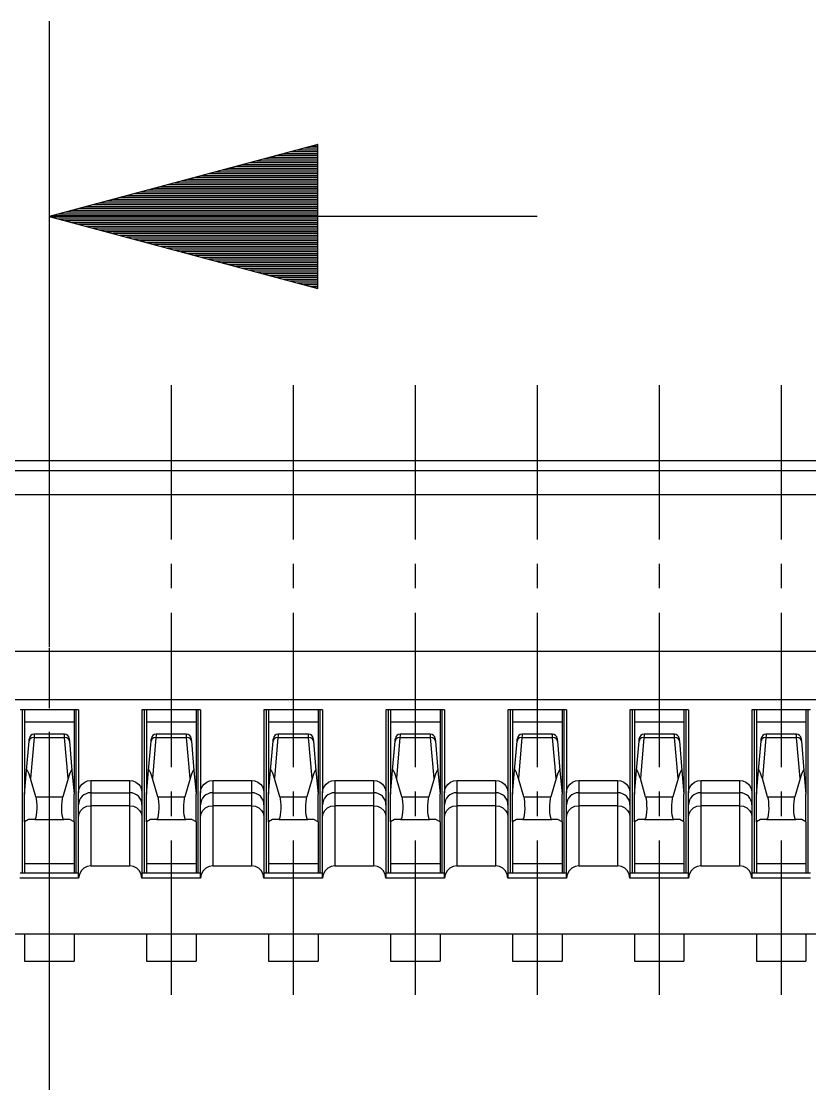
# Model space of a CAD drawing. Extents: x 0 to 420, y 0 to 297.
# Drawn here: x 85.86 to 102.02, y 125.26 to 147.02 of the extents above; entities that cross this region are included whole.
import ezdxf

# ---------------------------------------------------------------- set-up
doc = ezdxf.new("R2010")
doc.units = 0
doc.layers.add('541324033_sd', color=7, linetype='CONTINUOUS')

msp = doc.modelspace()

# ---------------------------------------------------------------- linework, layer by layer
at = {"layer": '541324033_sd', "color": 7}
for points in [[(86.430904, 147.021606), (86.430904, 139.021472)], [(86.430904, 147.021606), (86.430904, 144.452826)], [(96.430859, 143.021116), (86.430904, 143.021116), (91.930837, 141.547919), (91.930837, 144.495159), (86.430904, 143.021116)], [(91.930837, 144.494312), (91.928297, 144.494312)], [(91.930837, 144.494312), (91.928297, 144.494312)], [(91.930837, 144.307199), (91.229799, 144.307199)], [(91.930837, 144.344452), (91.369498, 144.344452)], [(91.930837, 144.381706), (91.509198, 144.381706)], [(91.930837, 144.419806), (91.648898, 144.419806)], [(91.930837, 144.457059), (91.788597, 144.457059)], [(91.930837, 144.082833), (90.391601, 144.082833)], [(91.930837, 144.120086), (90.5313, 144.120086)], [(91.930837, 144.15734), (90.671, 144.15734)], [(91.930837, 144.19544), (90.8107, 144.19544)], [(91.930837, 144.232693), (90.950399, 144.232693)], [(91.930837, 144.269946), (91.090099, 144.269946)], [(91.930837, 143.858467), (89.553403, 143.858467)], [(91.930837, 143.89572), (89.693102, 143.89572)], [(91.930837, 143.932974), (89.832802, 143.932974)], [(91.930837, 143.971073), (89.972502, 143.971073)], [(91.930837, 144.008327), (90.112201, 144.008327)], [(91.930837, 144.04558), (90.251901, 144.04558)], [(91.930837, 143.633254), (88.715205, 143.633254)], [(91.930837, 143.671354), (88.854905, 143.671354)], [(91.930837, 143.708607), (88.994604, 143.708607)], [(91.930837, 143.745861), (89.134304, 143.745861)], [(91.930837, 143.783114), (89.274003, 143.783114)], [(91.930837, 143.821214), (89.413703, 143.821214)], [(86.430904, 143.596848), (86.430904, 142.74087)], [(91.930837, 143.408888), (87.877007, 143.408888)], [(91.930837, 143.446141), (88.016707, 143.446141)], [(91.930837, 143.484241), (88.156406, 143.484241)], [(91.930837, 143.521495), (88.296106, 143.521495)], [(91.930837, 143.558748), (88.435806, 143.558748)], [(91.930837, 143.596001), (88.575505, 143.596001)], [(91.930837, 143.221775), (87.178509, 143.221775)], [(91.930837, 143.259029), (87.318208, 143.259029)], [(91.930837, 143.296282), (87.457908, 143.296282)], [(91.930837, 143.334382), (87.597608, 143.334382)], [(91.930837, 143.371635), (87.737307, 143.371635)], [(91.930837, 143.034662), (86.48001, 143.034662)], [(91.930837, 143.007569), (86.48001, 143.007569)], [(91.930837, 143.071916), (86.61971, 143.071916)], [(91.930837, 142.970316), (86.61971, 142.970316)], [(91.930837, 143.109169), (86.75941, 143.109169)], [(91.930837, 143.146422), (86.899109, 143.146422)], [(91.930837, 143.184522), (87.038809, 143.184522)], [(91.930837, 142.933063), (86.75941, 142.933063)], [(91.930837, 142.895809), (86.899109, 142.895809)], [(91.930837, 142.858556), (87.038809, 142.858556)], [(91.930837, 142.820456), (87.178509, 142.820456)], [(91.930837, 142.783203), (87.318208, 142.783203)], [(91.930837, 142.74595), (87.457908, 142.74595)], [(91.930837, 142.708697), (87.597608, 142.708697)], [(91.930837, 142.671443), (87.737307, 142.671443)], [(91.930837, 142.633343), (87.877007, 142.633343)], [(91.930837, 142.59609), (88.016707, 142.59609)], [(91.930837, 142.558837), (88.156406, 142.558837)], [(91.930837, 142.521584), (88.296106, 142.521584)], [(91.930837, 142.48433), (88.435806, 142.48433)], [(91.930837, 142.447077), (88.575505, 142.447077)], [(91.930837, 142.408977), (88.715205, 142.408977)], [(91.930837, 142.371724), (88.854905, 142.371724)], [(91.930837, 142.334471), (88.994604, 142.334471)], [(91.930837, 142.297218), (89.134304, 142.297218)], [(91.930837, 142.259118), (89.274003, 142.259118)], [(91.930837, 142.221864), (89.413703, 142.221864)], [(91.930837, 142.184611), (89.553403, 142.184611)], [(91.930837, 142.147358), (89.693102, 142.147358)], [(91.930837, 142.109258), (89.832802, 142.109258)], [(86.430904, 141.884892), (86.430904, 141.028914)], [(91.930837, 142.072005), (89.972502, 142.072005)], [(91.930837, 142.034752), (90.112201, 142.034752)], [(91.930837, 141.997498), (90.251901, 141.997498)], [(91.930837, 141.960245), (90.391601, 141.960245)], [(91.930837, 141.922145), (90.5313, 141.922145)], [(91.930837, 141.884892), (90.671, 141.884892)], [(91.930837, 141.847639), (90.8107, 141.847639)], [(91.930837, 141.810385), (90.950399, 141.810385)], [(91.930837, 141.772286), (91.090099, 141.772286)], [(91.930837, 141.735032), (91.229799, 141.735032)], [(91.930837, 141.697779), (91.369498, 141.697779)], [(91.930837, 141.660526), (91.509198, 141.660526)], [(91.930837, 141.623273), (91.648898, 141.623273)], [(91.930837, 141.585173), (91.788597, 141.585173)], [(91.930837, 141.547919), (91.928297, 141.547919)], [(91.930837, 141.547919), (91.928297, 141.547919)], [(86.430904, 140.172936), (86.430904, 135.036222)], [(86.430904, 139.570958), (86.430904, 134.201411)], [(88.930258, 139.570958), (88.930258, 136.407819)], [(91.430458, 139.570958), (91.430458, 136.407819)], [(93.930659, 139.570958), (93.930659, 136.407819)], [(96.430859, 139.570958), (96.430859, 136.407819)], [(98.930213, 139.570958), (98.930213, 136.407819)], [(101.430413, 139.570958), (101.430413, 136.407819)], [(117.780352, 138.021562), (37.580645, 138.021562)], [(26.680517, 137.820902), (128.680312, 137.820902)], [(127.680401, 137.32137), (27.680681, 137.32137)], [(88.930258, 135.90744), (88.930258, 135.407908)], [(91.430458, 135.90744), (91.430458, 135.407908)], [(93.930659, 135.90744), (93.930659, 135.407908)], [(96.430859, 135.90744), (96.430859, 135.407908)], [(98.930213, 135.90744), (98.930213, 135.407908)], [(101.430413, 135.90744), (101.430413, 135.407908)], [(88.930258, 134.907529), (88.930258, 131.744391)], [(91.430458, 134.907529), (91.430458, 131.744391)], [(93.930659, 134.907529), (93.930659, 131.744391)], [(96.430859, 134.907529), (96.430859, 131.744391)], [(98.930213, 134.907529), (98.930213, 131.744391)], [(101.430413, 134.907529), (101.430413, 131.744391)], [(37.055459, 134.120978), (118.305284, 134.120978)], [(86.430904, 134.180245), (86.430904, 133.324267)], [(86.430904, 133.701032), (86.430904, 132.950888)], [(117.704999, 133.121067), (37.655406, 133.121067)], [(87.030342, 132.921254), (85.830619, 132.921254)], [(85.880572, 129.571003), (85.880572, 132.921254)], [(85.922905, 132.921254), (85.922905, 132.676568)], [(86.938056, 132.921254), (86.938056, 132.676568)], [(86.980389, 129.571003), (86.980389, 132.921254)], [(87.030342, 132.921254), (87.030342, 131.219459)], [(89.530543, 132.921254), (88.329973, 132.921254)], [(88.329973, 132.921254), (88.329973, 131.219459)], [(88.380772, 129.571003), (88.380772, 132.921254)], [(88.423106, 132.921254), (88.423106, 132.676568)], [(89.438256, 132.921254), (89.438256, 132.676568)], [(89.48059, 129.571003), (89.48059, 132.921254)], [(89.530543, 132.921254), (89.530543, 131.219459)], [(92.030743, 132.921254), (90.830173, 132.921254)], [(90.830173, 132.921254), (90.830173, 131.219459)], [(90.880126, 129.571003), (90.880126, 132.921254)], [(90.922459, 132.921254), (90.922459, 132.676568)], [(91.93761, 132.921254), (91.93761, 132.676568)], [(91.98079, 129.571003), (91.98079, 132.921254)], [(92.030743, 132.921254), (92.030743, 131.219459)], [(94.530097, 132.921254), (93.330373, 132.921254)], [(93.330373, 132.921254), (93.330373, 131.219459)], [(93.380327, 129.571003), (93.380327, 132.921254)], [(93.42266, 132.921254), (93.42266, 132.676568)], [(94.437811, 132.921254), (94.437811, 132.676568)], [(94.480144, 129.571003), (94.480144, 132.921254)], [(94.530097, 132.921254), (94.530097, 131.219459)], [(97.030297, 132.921254), (95.830574, 132.921254)], [(95.830574, 132.921254), (95.830574, 131.219459)], [(95.880527, 129.571003), (95.880527, 132.921254)], [(95.92286, 132.921254), (95.92286, 132.676568)], [(96.938011, 132.921254), (96.938011, 132.676568)], [(96.980344, 129.571003), (96.980344, 132.921254)], [(97.030297, 132.921254), (97.030297, 131.219459)], [(99.530498, 132.921254), (98.330774, 132.921254)], [(98.330774, 132.921254), (98.330774, 131.219459)], [(98.380727, 129.571003), (98.380727, 132.921254)], [(98.423061, 132.921254), (98.423061, 132.676568)], [(99.437365, 132.921254), (99.437365, 132.676568)], [(99.480545, 129.571003), (99.480545, 132.921254)], [(99.530498, 132.921254), (99.530498, 131.219459)], [(102.030698, 132.921254), (100.830128, 132.921254)], [(100.830128, 132.921254), (100.830128, 131.219459)], [(100.880081, 129.571003), (100.880081, 132.921254)], [(100.922414, 132.921254), (100.922414, 132.676568)], [(101.937565, 132.921254), (101.937565, 132.676568)], [(101.980745, 129.571003), (101.980745, 132.921254)], [(85.922905, 132.676568), (85.922905, 131.483618)], [(85.922905, 132.676568), (86.938056, 132.676568)], [(86.938056, 132.676568), (86.938056, 131.483618)], [(88.423106, 132.676568), (88.423106, 131.483618)], [(88.423106, 132.676568), (89.438256, 132.676568)], [(89.438256, 132.676568), (89.438256, 131.483618)], [(90.922459, 132.676568), (90.922459, 131.483618)], [(90.922459, 132.676568), (91.93761, 132.676568)], [(91.93761, 132.676568), (91.93761, 131.483618)], [(93.42266, 132.676568), (93.42266, 131.483618)], [(93.42266, 132.676568), (94.437811, 132.676568)], [(94.437811, 132.676568), (94.437811, 131.483618)], [(95.92286, 132.676568), (95.92286, 131.483618)], [(95.92286, 132.676568), (96.938011, 132.676568)], [(96.938011, 132.676568), (96.938011, 131.483618)], [(98.423061, 132.676568), (98.423061, 131.483618)], [(98.423061, 132.676568), (99.437365, 132.676568)], [(99.437365, 132.676568), (99.437365, 131.483618)], [(100.922414, 132.676568), (100.922414, 131.483618)], [(100.922414, 132.676568), (101.937565, 132.676568)], [(101.937565, 132.676568), (101.937565, 131.483618)], [(86.117638, 132.354836), (86.069378, 132.345522), (86.033818, 132.316736), (86.017732, 132.276943)], [(86.017732, 132.276943), (86.021118, 132.316736), (86.022812, 132.329436)], [(86.117638, 132.354836), (86.043978, 131.510711)], [(86.121871, 132.421722), (86.121871, 132.414102), (86.120178, 132.391242), (86.117638, 132.354836)], [(86.117638, 132.354836), (86.743323, 132.354836)], [(86.73909, 132.421722), (86.121871, 132.421722)], [(86.430904, 132.468289), (86.430904, 131.612311)], [(86.430904, 132.451356), (86.430904, 127.080962)], [(86.743323, 132.354836), (86.740783, 132.391242), (86.73909, 132.414102), (86.73909, 132.421722)], [(86.816983, 131.510711), (86.743323, 132.354836)], [(86.84323, 132.276943), (86.827143, 132.316736), (86.790736, 132.345522), (86.743323, 132.354836)], [(86.83815, 132.329436), (86.839843, 132.316736), (86.84323, 132.276943)], [(88.616992, 132.354836), (88.569579, 132.345522), (88.534019, 132.316736), (88.517932, 132.276943)], [(88.517932, 132.276943), (88.521319, 132.316736), (88.522165, 132.329436)], [(88.616992, 132.354836), (88.543332, 131.510711)], [(88.622072, 132.421722), (88.621225, 132.414102), (88.620378, 132.391242), (88.616992, 132.354836)], [(88.616992, 132.354836), (89.243524, 132.354836)], [(89.238444, 132.421722), (88.622072, 132.421722)], [(89.243524, 132.354836), (89.240984, 132.391242), (89.23929, 132.414102), (89.238444, 132.421722)], [(89.317183, 131.510711), (89.243524, 132.354836)], [(89.342583, 132.276943), (89.327343, 132.316736), (89.290937, 132.345522), (89.243524, 132.354836)], [(89.33835, 132.329436), (89.340043, 132.316736), (89.342583, 132.276943)], [(91.117192, 132.354836), (91.069779, 132.345522), (91.033372, 132.316736), (91.018132, 132.276943)], [(91.018132, 132.276943), (91.021519, 132.316736), (91.022366, 132.329436)], [(91.117192, 132.354836), (91.043532, 131.510711)], [(91.122272, 132.421722), (91.121426, 132.414102), (91.119732, 132.391242), (91.117192, 132.354836)], [(91.117192, 132.354836), (91.743724, 132.354836)], [(91.738644, 132.421722), (91.122272, 132.421722)], [(91.743724, 132.354836), (91.740337, 132.391242), (91.739491, 132.414102), (91.738644, 132.421722)], [(91.817384, 131.510711), (91.743724, 132.354836)], [(91.842784, 132.276943), (91.827544, 132.316736), (91.791137, 132.345522), (91.743724, 132.354836)], [(91.83855, 132.329436), (91.839397, 132.316736), (91.842784, 132.276943)], [(93.617393, 132.354836), (93.569979, 132.345522), (93.533573, 132.316736), (93.517486, 132.276943)], [(93.517486, 132.276943), (93.52172, 132.316736), (93.522566, 132.329436)], [(93.617393, 132.354836), (93.543733, 131.510711)], [(93.621626, 132.421722), (93.621626, 132.414102), (93.619933, 132.391242), (93.617393, 132.354836)], [(93.617393, 132.354836), (94.243078, 132.354836)], [(94.238844, 132.421722), (93.621626, 132.421722)], [(94.243078, 132.354836), (94.240538, 132.391242), (94.239691, 132.414102), (94.238844, 132.421722)], [(94.317584, 131.510711), (94.243078, 132.354836)], [(94.342984, 132.276943), (94.327744, 132.316736), (94.291338, 132.345522), (94.243078, 132.354836)], [(94.337904, 132.329436), (94.339597, 132.316736), (94.342984, 132.276943)], [(96.117593, 132.354836), (96.069333, 132.345522), (96.033773, 132.316736), (96.017687, 132.276943)], [(96.017687, 132.276943), (96.021073, 132.316736), (96.022767, 132.329436)], [(96.117593, 132.354836), (96.043933, 131.510711)], [(96.121826, 132.421722), (96.121826, 132.414102), (96.120133, 132.391242), (96.117593, 132.354836)], [(96.117593, 132.354836), (96.743278, 132.354836)], [(96.739045, 132.421722), (96.121826, 132.421722)], [(96.743278, 132.354836), (96.740738, 132.391242), (96.739045, 132.414102), (96.739045, 132.421722)], [(96.817785, 131.510711), (96.743278, 132.354836)], [(96.843185, 132.276943), (96.827098, 132.316736), (96.791538, 132.345522), (96.743278, 132.354836)], [(96.838105, 132.329436), (96.839798, 132.316736), (96.843185, 132.276943)], [(98.617793, 132.354836), (98.569534, 132.345522), (98.533974, 132.316736), (98.517887, 132.276943)], [(98.517887, 132.276943), (98.521274, 132.316736), (98.52212, 132.329436)], [(98.617793, 132.354836), (98.543287, 131.510711)], [(98.622027, 132.421722), (98.62118, 132.414102), (98.619487, 132.391242), (98.617793, 132.354836)], [(98.617793, 132.354836), (99.243479, 132.354836)], [(99.238399, 132.421722), (98.622027, 132.421722)], [(99.243479, 132.354836), (99.240939, 132.391242), (99.239245, 132.414102), (99.238399, 132.421722)], [(99.342538, 132.276943), (99.327298, 132.316736), (99.290892, 132.345522), (99.243479, 132.354836)], [(99.317138, 131.510711), (99.243479, 132.354836)], [(99.338305, 132.329436), (99.339152, 132.316736), (99.342538, 132.276943)], [(101.117147, 132.354836), (101.069734, 132.345522), (101.033327, 132.316736), (101.018087, 132.276943)], [(101.018087, 132.276943), (101.021474, 132.316736), (101.022321, 132.329436)], [(101.117147, 132.354836), (101.043487, 131.510711)], [(101.122227, 132.421722), (101.121381, 132.414102), (101.119687, 132.391242), (101.117147, 132.354836)], [(101.117147, 132.354836), (101.743679, 132.354836)], [(101.738599, 132.421722), (101.122227, 132.421722)], [(101.743679, 132.354836), (101.741139, 132.391242), (101.739446, 132.414102), (101.738599, 132.421722)], [(101.817339, 131.510711), (101.743679, 132.354836)], [(101.842739, 132.276943), (101.827499, 132.316736), (101.791092, 132.345522), (101.743679, 132.354836)], [(101.838505, 132.329436), (101.839352, 132.316736), (101.842739, 132.276943)], [(85.965238, 131.673271), (86.017732, 132.276943)], [(86.84323, 132.276943), (86.895723, 131.673271)], [(88.464592, 131.673271), (88.517932, 132.276943)], [(89.342583, 132.276943), (89.395923, 131.673271)], [(90.964793, 131.673271), (91.018132, 132.276943)], [(91.842784, 132.276943), (91.896124, 131.673271)], [(93.464993, 131.673271), (93.517486, 132.276943)], [(94.342984, 132.276943), (94.395477, 131.673271)], [(95.965193, 131.673271), (96.017687, 132.276943)], [(96.843185, 132.276943), (96.895678, 131.673271)], [(98.465394, 131.673271), (98.517887, 132.276943)], [(99.342538, 132.276943), (99.395878, 131.673271)], [(100.964748, 131.673271), (101.018087, 132.276943)], [(101.842739, 132.276943), (101.896079, 131.673271)], [(86.131185, 130.67082), (86.005878, 130.67082), (85.922905, 130.623407), (85.922905, 131.192365), (85.965238, 131.673271)], [(86.043978, 131.510711), (86.028738, 131.558124), (86.015192, 131.599611), (86.002492, 131.634324), (85.990638, 131.661418), (85.980478, 131.679197), (85.972858, 131.686817), (85.967778, 131.685124), (85.965238, 131.673271)], [(86.895723, 131.673271), (86.893183, 131.685124), (86.887256, 131.686817), (86.879636, 131.679197), (86.870323, 131.661418), (86.85847, 131.634324), (86.84577, 131.599611), (86.831376, 131.558124), (86.816983, 131.510711)], [(86.895723, 131.673271), (86.938056, 131.192365)], [(88.631385, 130.67082), (88.506079, 130.67082), (88.423106, 130.623407), (88.423106, 131.192365), (88.464592, 131.673271)], [(88.543332, 131.510711), (88.528939, 131.558124), (88.515392, 131.599611), (88.501845, 131.634324), (88.490839, 131.661418), (88.480679, 131.679197), (88.473059, 131.686817), (88.467979, 131.685124), (88.464592, 131.673271)], [(89.395923, 131.673271), (89.392537, 131.685124), (89.387457, 131.686817), (89.379837, 131.679197), (89.369677, 131.661418), (89.35867, 131.634324), (89.34597, 131.599611), (89.331577, 131.558124), (89.317183, 131.510711)], [(89.395923, 131.673271), (89.438256, 131.192365)], [(91.131586, 130.67082), (91.006279, 130.67082), (90.922459, 130.623407), (90.922459, 131.192365), (90.964793, 131.673271)], [(91.043532, 131.510711), (91.029139, 131.558124), (91.015592, 131.599611), (91.002046, 131.634324), (90.991039, 131.661418), (90.980879, 131.679197), (90.973259, 131.686817), (90.968179, 131.685124), (90.964793, 131.673271)], [(91.896124, 131.673271), (91.892737, 131.685124), (91.887657, 131.686817), (91.880037, 131.679197), (91.869877, 131.661418), (91.85887, 131.634324), (91.845324, 131.599611), (91.831777, 131.558124), (91.817384, 131.510711)], [(91.896124, 131.673271), (91.93761, 131.192365)], [(93.630939, 130.67082), (93.50648, 130.67082), (93.42266, 130.623407), (93.42266, 131.192365), (93.464993, 131.673271)], [(93.543733, 131.510711), (93.52934, 131.558124), (93.515793, 131.599611), (93.502246, 131.634324), (93.490393, 131.661418), (93.48108, 131.679197), (93.47346, 131.686817), (93.467533, 131.685124), (93.464993, 131.673271)], [(94.395477, 131.673271), (94.392937, 131.685124), (94.387857, 131.686817), (94.380237, 131.679197), (94.370077, 131.661418), (94.358224, 131.634324), (94.345524, 131.599611), (94.331978, 131.558124), (94.317584, 131.510711)], [(94.395477, 131.673271), (94.437811, 131.192365)], [(96.13114, 130.67082), (96.005833, 130.67082), (95.92286, 130.623407), (95.92286, 131.192365), (95.965193, 131.673271)], [(96.043933, 131.510711), (96.02954, 131.558124), (96.015147, 131.599611), (96.002447, 131.634324), (95.990593, 131.661418), (95.98128, 131.679197), (95.972813, 131.686817), (95.967733, 131.685124), (95.965193, 131.673271)], [(96.895678, 131.673271), (96.893138, 131.685124), (96.887211, 131.686817), (96.879591, 131.679197), (96.870278, 131.661418), (96.858425, 131.634324), (96.845725, 131.599611), (96.831331, 131.558124), (96.817785, 131.510711)], [(96.895678, 131.673271), (96.938011, 131.192365)], [(98.63134, 130.67082), (98.506034, 130.67082), (98.423061, 130.623407), (98.423061, 131.192365), (98.465394, 131.673271)], [(98.543287, 131.510711), (98.528894, 131.558124), (98.515347, 131.599611), (98.5018, 131.634324), (98.490794, 131.661418), (98.480634, 131.679197), (98.473014, 131.686817), (98.467934, 131.685124), (98.465394, 131.673271)], [(99.395878, 131.673271), (99.393338, 131.685124), (99.387412, 131.686817), (99.379792, 131.679197), (99.369632, 131.661418), (99.358625, 131.634324), (99.345925, 131.599611), (99.331532, 131.558124), (99.317138, 131.510711)], [(99.395878, 131.673271), (99.437365, 131.192365)], [(101.130694, 130.67082), (101.006234, 130.67082), (100.922414, 130.623407), (100.922414, 131.192365), (100.964748, 131.673271)], [(101.043487, 131.510711), (101.029094, 131.558124), (101.015547, 131.599611), (101.002001, 131.634324), (100.990148, 131.661418), (100.980834, 131.679197), (100.973214, 131.686817), (100.968134, 131.685124), (100.964748, 131.673271)], [(101.896079, 131.673271), (101.892692, 131.685124), (101.887612, 131.686817), (101.879992, 131.679197), (101.869832, 131.661418), (101.857979, 131.634324), (101.845279, 131.599611), (101.831732, 131.558124), (101.817339, 131.510711)], [(101.896079, 131.673271), (101.937565, 131.192365)], [(85.922905, 131.483618), (85.948305, 131.483618)], [(85.922905, 131.483618), (85.922905, 131.192365)], [(86.152351, 131.138179), (86.043978, 131.510711)], [(86.816983, 131.510711), (86.709457, 131.138179)], [(86.912656, 131.483618), (86.938056, 131.483618), (86.938056, 131.192365)], [(87.030342, 131.219459), (87.038809, 131.284652), (87.064209, 131.345612), (87.104002, 131.397258), (87.155649, 131.437051), (87.215762, 131.462451), (87.280955, 131.470918)], [(87.280955, 131.470918), (88.080206, 131.470918)], [(87.280955, 131.470918), (87.280955, 131.221152)], [(88.080206, 131.470918), (88.1454, 131.462451), (88.205513, 131.437051), (88.257159, 131.397258), (88.296953, 131.345612), (88.322353, 131.284652), (88.329973, 131.219459)], [(88.080206, 131.221152), (88.080206, 131.470918)], [(88.423106, 131.483618), (88.448506, 131.483618)], [(88.423106, 131.483618), (88.423106, 131.192365)], [(88.651705, 131.138179), (88.543332, 131.510711)], [(89.317183, 131.510711), (89.20881, 131.138179)], [(89.41201, 131.483618), (89.438256, 131.483618), (89.438256, 131.192365)], [(89.530543, 131.219459), (89.539009, 131.284652), (89.563563, 131.345612), (89.603356, 131.397258), (89.655849, 131.437051), (89.715962, 131.462451), (89.780309, 131.470918)], [(89.780309, 131.470918), (90.580407, 131.470918)], [(89.780309, 131.470918), (89.780309, 131.221152)], [(90.580407, 131.470918), (90.644753, 131.462451), (90.705713, 131.437051), (90.75736, 131.397258), (90.797153, 131.345612), (90.821706, 131.284652), (90.830173, 131.219459)], [(90.580407, 131.221152), (90.580407, 131.470918)], [(90.922459, 131.483618), (90.948706, 131.483618)], [(90.922459, 131.483618), (90.922459, 131.192365)], [(91.151905, 131.138179), (91.043532, 131.510711)], [(91.817384, 131.510711), (91.709011, 131.138179)], [(91.91221, 131.483618), (91.93761, 131.483618), (91.93761, 131.192365)], [(92.030743, 131.219459), (92.03921, 131.284652), (92.063763, 131.345612), (92.103556, 131.397258), (92.155203, 131.437051), (92.215316, 131.462451), (92.280509, 131.470918)], [(92.280509, 131.470918), (93.080607, 131.470918)], [(92.280509, 131.470918), (92.280509, 131.221152)], [(93.080607, 131.470918), (93.144954, 131.462451), (93.205914, 131.437051), (93.256714, 131.397258), (93.296507, 131.345612), (93.321907, 131.284652), (93.330373, 131.219459)], [(93.080607, 131.221152), (93.080607, 131.470918)], [(93.42266, 131.483618), (93.44806, 131.483618)], [(93.42266, 131.483618), (93.42266, 131.192365)], [(93.652106, 131.138179), (93.543733, 131.510711)], [(94.317584, 131.510711), (94.209211, 131.138179)], [(94.412411, 131.483618), (94.437811, 131.483618), (94.437811, 131.192365)], [(94.530097, 131.219459), (94.53941, 131.284652), (94.563964, 131.345612), (94.603757, 131.397258), (94.655403, 131.437051), (94.715517, 131.462451), (94.78071, 131.470918)], [(94.78071, 131.470918), (95.580808, 131.470918)], [(94.78071, 131.470918), (94.78071, 131.221152)], [(95.580808, 131.470918), (95.645154, 131.462451), (95.705267, 131.437051), (95.756914, 131.397258), (95.796707, 131.345612), (95.822107, 131.284652), (95.830574, 131.219459)], [(95.580808, 131.221152), (95.580808, 131.470918)], [(95.92286, 131.483618), (95.94826, 131.483618)], [(95.92286, 131.483618), (95.92286, 131.192365)], [(96.152306, 131.138179), (96.043933, 131.510711)], [(96.817785, 131.510711), (96.708565, 131.138179)], [(96.912611, 131.483618), (96.938011, 131.483618), (96.938011, 131.192365)], [(97.030297, 131.219459), (97.038764, 131.284652), (97.064164, 131.345612), (97.103111, 131.397258), (97.155604, 131.437051), (97.215717, 131.462451), (97.280063, 131.470918)], [(97.280063, 131.470918), (98.080161, 131.470918)], [(97.280063, 131.470918), (97.280063, 131.221152)], [(98.080161, 131.470918), (98.145355, 131.462451), (98.205468, 131.437051), (98.257114, 131.397258), (98.296908, 131.345612), (98.322308, 131.284652), (98.330774, 131.219459)], [(98.080161, 131.221152), (98.080161, 131.470918)], [(98.423061, 131.483618), (98.448461, 131.483618)], [(98.423061, 131.483618), (98.423061, 131.192365)], [(98.65166, 131.138179), (98.543287, 131.510711)], [(99.317138, 131.510711), (99.208765, 131.138179)], [(99.411965, 131.483618), (99.437365, 131.483618), (99.437365, 131.192365)], [(99.530498, 131.219459), (99.538964, 131.284652), (99.563518, 131.345612), (99.603311, 131.397258), (99.655804, 131.437051), (99.715917, 131.462451), (99.780264, 131.470918)], [(99.780264, 131.470918), (100.580362, 131.470918)], [(99.780264, 131.470918), (99.780264, 131.221152)], [(100.580362, 131.470918), (100.645555, 131.462451), (100.705668, 131.437051), (100.757315, 131.397258), (100.797108, 131.345612), (100.821661, 131.284652), (100.830128, 131.219459)], [(100.580362, 131.221152), (100.580362, 131.470918)], [(100.922414, 131.483618), (100.947814, 131.483618)], [(100.922414, 131.483618), (100.922414, 131.192365)], [(101.15186, 131.138179), (101.043487, 131.510711)], [(101.817339, 131.510711), (101.708966, 131.138179)], [(101.913012, 131.483618), (101.937565, 131.483618), (101.937565, 131.192365)], [(87.030342, 130.971386), (87.030342, 131.219459)], [(87.280955, 131.221152), (87.280955, 130.956146)], [(87.280955, 131.221152), (88.080206, 131.221152)], [(88.080206, 130.956146), (88.080206, 131.221152)], [(88.329973, 131.219459), (88.329973, 130.971386)], [(88.930258, 131.244859), (88.930258, 130.74448)], [(89.530543, 130.971386), (89.530543, 131.219459)], [(89.780309, 131.221152), (89.780309, 130.956146)], [(89.780309, 131.221152), (90.580407, 131.221152)], [(90.580407, 130.956146), (90.580407, 131.221152)], [(90.830173, 131.219459), (90.830173, 130.971386)], [(91.430458, 131.244859), (91.430458, 130.74448)], [(92.030743, 130.971386), (92.030743, 131.219459)], [(92.280509, 131.221152), (92.280509, 130.956146)], [(92.280509, 131.221152), (93.080607, 131.221152)], [(93.080607, 130.956146), (93.080607, 131.221152)], [(93.330373, 131.219459), (93.330373, 130.971386)], [(93.930659, 131.244859), (93.930659, 130.74448)], [(94.530097, 130.971386), (94.530097, 131.219459)], [(94.78071, 131.221152), (94.78071, 130.956146)], [(94.78071, 131.221152), (95.580808, 131.221152)], [(95.580808, 130.956146), (95.580808, 131.221152)], [(95.830574, 131.219459), (95.830574, 130.971386)], [(96.430859, 131.244859), (96.430859, 130.74448)], [(97.030297, 130.971386), (97.030297, 131.219459)], [(97.280063, 131.221152), (97.280063, 130.956146)], [(97.280063, 131.221152), (98.080161, 131.221152)], [(98.080161, 130.956146), (98.080161, 131.221152)], [(98.330774, 131.219459), (98.330774, 130.971386)], [(98.930213, 131.244859), (98.930213, 130.74448)], [(99.530498, 130.971386), (99.530498, 131.219459)], [(99.780264, 131.221152), (99.780264, 130.956146)], [(99.780264, 131.221152), (100.580362, 131.221152)], [(100.580362, 130.956146), (100.580362, 131.221152)], [(100.830128, 131.219459), (100.830128, 130.971386)], [(101.430413, 131.244859), (101.430413, 130.74448)], [(86.152351, 131.138179), (86.161665, 131.093306), (86.168438, 131.034039), (86.172671, 130.965459), (86.172671, 130.892646), (86.169285, 130.822373), (86.163358, 130.760566), (86.154045, 130.712307), (86.143038, 130.681827), (86.131185, 130.67082)], [(86.152351, 131.138179), (86.709457, 131.138179)], [(86.729777, 130.67082), (86.717923, 130.681827), (86.706917, 130.712307), (86.697603, 130.760566), (86.69083, 130.822373), (86.68829, 130.892646), (86.68829, 130.965459), (86.692523, 131.034039), (86.699297, 131.093306), (86.709457, 131.138179)], [(86.938056, 130.623407), (86.938056, 131.192365)], [(88.651705, 131.138179), (88.661018, 131.093306), (88.668638, 131.034039), (88.672025, 130.965459), (88.672872, 130.892646), (88.669485, 130.822373), (88.663558, 130.760566), (88.654245, 130.712307), (88.643238, 130.681827), (88.631385, 130.67082)], [(88.651705, 131.138179), (89.20881, 131.138179)], [(89.22913, 130.67082), (89.217277, 130.681827), (89.207117, 130.712307), (89.197804, 130.760566), (89.19103, 130.822373), (89.18849, 130.892646), (89.18849, 130.965459), (89.192724, 131.034039), (89.199497, 131.093306), (89.20881, 131.138179)], [(89.438256, 130.623407), (89.438256, 131.192365)], [(91.151905, 131.138179), (91.161219, 131.093306), (91.168839, 131.034039), (91.172225, 130.965459), (91.172225, 130.892646), (91.169685, 130.822373), (91.162912, 130.760566), (91.154445, 130.712307), (91.143439, 130.681827), (91.131586, 130.67082)], [(91.151905, 131.138179), (91.709011, 131.138179)], [(91.729331, 130.67082), (91.717477, 130.681827), (91.706471, 130.712307), (91.698004, 130.760566), (91.691231, 130.822373), (91.687844, 130.892646), (91.688691, 130.965459), (91.692077, 131.034039), (91.699697, 131.093306), (91.709011, 131.138179)], [(91.93761, 130.623407), (91.93761, 131.192365)], [(93.652106, 131.138179), (93.661419, 131.093306), (93.668192, 131.034039), (93.672426, 130.965459), (93.672426, 130.892646), (93.669886, 130.822373), (93.663113, 130.760566), (93.653799, 130.712307), (93.642793, 130.681827), (93.630939, 130.67082)], [(93.652106, 131.138179), (94.209211, 131.138179)], [(94.229531, 130.67082), (94.217678, 130.681827), (94.206671, 130.712307), (94.197358, 130.760566), (94.191431, 130.822373), (94.188045, 130.892646), (94.188045, 130.965459), (94.192278, 131.034039), (94.199051, 131.093306), (94.209211, 131.138179)], [(94.437811, 130.623407), (94.437811, 131.192365)], [(96.152306, 131.138179), (96.16162, 131.093306), (96.168393, 131.034039), (96.17178, 130.965459), (96.172626, 130.892646), (96.16924, 130.822373), (96.163313, 130.760566), (96.154, 130.712307), (96.142993, 130.681827), (96.13114, 130.67082)], [(96.152306, 131.138179), (96.708565, 131.138179)], [(96.729732, 130.67082), (96.717878, 130.681827), (96.706872, 130.712307), (96.697558, 130.760566), (96.691632, 130.822373), (96.688245, 130.892646), (96.688245, 130.965459), (96.692478, 131.034039), (96.699252, 131.093306), (96.708565, 131.138179)], [(96.938011, 130.623407), (96.938011, 131.192365)], [(98.65166, 131.138179), (98.66182, 131.093306), (98.668593, 131.034039), (98.67198, 130.965459), (98.672827, 130.892646), (98.66944, 130.822373), (98.663513, 130.760566), (98.6542, 130.712307), (98.643193, 130.681827), (98.63134, 130.67082)], [(98.65166, 131.138179), (99.208765, 131.138179)], [(99.229085, 130.67082), (99.217232, 130.681827), (99.206225, 130.712307), (99.197759, 130.760566), (99.190985, 130.822373), (99.188445, 130.892646), (99.188445, 130.965459), (99.192679, 131.034039), (99.199452, 131.093306), (99.208765, 131.138179)], [(99.437365, 130.623407), (99.437365, 131.192365)], [(101.15186, 131.138179), (101.161174, 131.093306), (101.168794, 131.034039), (101.17218, 130.965459), (101.173027, 130.892646), (101.16964, 130.822373), (101.162867, 130.760566), (101.1544, 130.712307), (101.143394, 130.681827), (101.130694, 130.67082)], [(101.15186, 131.138179), (101.708966, 131.138179)], [(101.729286, 130.67082), (101.717432, 130.681827), (101.706426, 130.712307), (101.697959, 130.760566), (101.691186, 130.822373), (101.687799, 130.892646), (101.688646, 130.965459), (101.692032, 131.034039), (101.699652, 131.093306), (101.708966, 131.138179)], [(101.937565, 130.623407), (101.937565, 131.192365)], [(87.030342, 130.719927), (87.030342, 130.971386)], [(87.030342, 130.719927), (87.043042, 130.79274), (87.077756, 130.85878), (87.133635, 130.911273), (87.203062, 130.945139), (87.280955, 130.956146)], [(87.280955, 130.956146), (87.280955, 129.720862)], [(88.080206, 130.956146), (87.280955, 130.956146)], [(88.080206, 130.956146), (88.157253, 130.945139), (88.227526, 130.911273), (88.282559, 130.85878), (88.318119, 130.79274), (88.329973, 130.719927)], [(88.080206, 129.720862), (88.080206, 130.956146)], [(88.329973, 130.971386), (88.329973, 130.719927)], [(89.530543, 130.719927), (89.530543, 130.971386)], [(89.530543, 130.719927), (89.542396, 130.79274), (89.577956, 130.85878), (89.632989, 130.911273), (89.703262, 130.945139), (89.780309, 130.956146)], [(89.780309, 130.956146), (89.780309, 129.720862)], [(90.580407, 130.956146), (89.780309, 130.956146)], [(90.580407, 130.956146), (90.657453, 130.945139), (90.727727, 130.911273), (90.78276, 130.85878), (90.81832, 130.79274), (90.830173, 130.719927)], [(90.580407, 129.720862), (90.580407, 130.956146)], [(90.830173, 130.971386), (90.830173, 130.719927)], [(92.030743, 130.719927), (92.030743, 130.971386)], [(92.030743, 130.719927), (92.042597, 130.79274), (92.078156, 130.85878), (92.134036, 130.911273), (92.203463, 130.945139), (92.280509, 130.956146)], [(92.280509, 130.956146), (92.280509, 129.720862)], [(93.080607, 130.956146), (92.280509, 130.956146)], [(93.080607, 130.956146), (93.157654, 130.945139), (93.22708, 130.911273), (93.28296, 130.85878), (93.31852, 130.79274), (93.330373, 130.719927)], [(93.080607, 129.720862), (93.080607, 130.956146)], [(93.330373, 130.971386), (93.330373, 130.719927)], [(94.530097, 130.719927), (94.530097, 130.971386)], [(94.530097, 130.719927), (94.542797, 130.79274), (94.578357, 130.85878), (94.63339, 130.911273), (94.702817, 130.945139), (94.78071, 130.956146)], [(94.78071, 130.956146), (94.78071, 129.720862)], [(95.580808, 130.956146), (94.78071, 130.956146)], [(95.580808, 129.720862), (95.580808, 130.956146)], [(95.580808, 130.956146), (95.657854, 130.945139), (95.727281, 130.911273), (95.782314, 130.85878), (95.817874, 130.79274), (95.830574, 130.719927)], [(95.830574, 130.971386), (95.830574, 130.719927)], [(97.030297, 130.719927), (97.030297, 130.971386)], [(97.030297, 130.719927), (97.042997, 130.79274), (97.077711, 130.85878), (97.13359, 130.911273), (97.203017, 130.945139), (97.280063, 130.956146)], [(97.280063, 130.956146), (97.280063, 129.720862)], [(98.080161, 130.956146), (97.280063, 130.956146)], [(98.080161, 129.720862), (98.080161, 130.956146)], [(98.080161, 130.956146), (98.157208, 130.945139), (98.227481, 130.911273), (98.282514, 130.85878), (98.318074, 130.79274), (98.330774, 130.719927)], [(98.330774, 130.971386), (98.330774, 130.719927)], [(99.530498, 130.719927), (99.530498, 130.971386)], [(99.530498, 130.719927), (99.542351, 130.79274), (99.577911, 130.85878), (99.633791, 130.911273), (99.703217, 130.945139), (99.780264, 130.956146)], [(99.780264, 130.956146), (99.780264, 129.720862)], [(100.580362, 130.956146), (99.780264, 130.956146)], [(100.580362, 130.956146), (100.657408, 130.945139), (100.727682, 130.911273), (100.782715, 130.85878), (100.818275, 130.79274), (100.830128, 130.719927)], [(100.580362, 129.720862), (100.580362, 130.956146)], [(100.830128, 130.971386), (100.830128, 130.719927)], [(85.922905, 130.623407), (85.922905, 129.770816)], [(86.131185, 130.67082), (86.729777, 130.67082)], [(86.430904, 130.756333), (86.430904, 125.619619)], [(86.938056, 130.623407), (86.854236, 130.67082), (86.729777, 130.67082)], [(86.938056, 130.623407), (86.938056, 129.770816)], [(87.030342, 129.471096), (87.030342, 130.719927)], [(88.329973, 130.719927), (88.329973, 129.471096)], [(88.423106, 130.623407), (88.423106, 129.770816)], [(88.631385, 130.67082), (89.22913, 130.67082)], [(89.438256, 130.623407), (89.354437, 130.67082), (89.22913, 130.67082)], [(89.438256, 130.623407), (89.438256, 129.770816)], [(89.530543, 129.471096), (89.530543, 130.719927)], [(90.830173, 130.719927), (90.830173, 129.471096)], [(90.922459, 130.623407), (90.922459, 129.770816)], [(91.131586, 130.67082), (91.729331, 130.67082)], [(91.93761, 130.623407), (91.854637, 130.67082), (91.729331, 130.67082)], [(91.93761, 130.623407), (91.93761, 129.770816)], [(92.030743, 129.471096), (92.030743, 130.719927)], [(93.330373, 130.719927), (93.330373, 129.471096)], [(93.42266, 130.623407), (93.42266, 129.770816)], [(93.630939, 130.67082), (94.229531, 130.67082)], [(94.437811, 130.623407), (94.354837, 130.67082), (94.229531, 130.67082)], [(94.437811, 130.623407), (94.437811, 129.770816)], [(94.530097, 129.471096), (94.530097, 130.719927)], [(95.830574, 130.719927), (95.830574, 129.471096)], [(95.92286, 130.623407), (95.92286, 129.770816)], [(96.13114, 130.67082), (96.729732, 130.67082)], [(96.938011, 130.623407), (96.854191, 130.67082), (96.729732, 130.67082)], [(96.938011, 130.623407), (96.938011, 129.770816)], [(97.030297, 129.471096), (97.030297, 130.719927)], [(98.330774, 130.719927), (98.330774, 129.471096)], [(98.423061, 130.623407), (98.423061, 129.770816)], [(98.63134, 130.67082), (99.229085, 130.67082)], [(99.437365, 130.623407), (99.354392, 130.67082), (99.229085, 130.67082)], [(99.437365, 130.623407), (99.437365, 129.770816)], [(99.530498, 129.471096), (99.530498, 130.719927)], [(100.830128, 130.719927), (100.830128, 129.471096)], [(100.922414, 130.623407), (100.922414, 129.770816)], [(101.130694, 130.67082), (101.729286, 130.67082)], [(101.937565, 130.623407), (101.854592, 130.67082), (101.729286, 130.67082)], [(101.937565, 130.623407), (101.937565, 129.770816)], [(88.930258, 130.244101), (88.930258, 127.080962)], [(91.430458, 130.244101), (91.430458, 127.080962)], [(93.930659, 130.244101), (93.930659, 127.080962)], [(96.430859, 130.244101), (96.430859, 127.080962)], [(98.930213, 130.244101), (98.930213, 127.080962)], [(101.430413, 130.244101), (101.430413, 127.080962)], [(85.922905, 129.770816), (85.922905, 129.571003)], [(85.922905, 129.770816), (86.938056, 129.770816)], [(86.938056, 129.770816), (86.938056, 129.571003)], [(87.280955, 129.720862), (87.205602, 129.709009), (87.137869, 129.674296), (87.082836, 129.619263), (87.046429, 129.548989), (87.031189, 129.471096)], [(87.280955, 129.720862), (88.080206, 129.720862)], [(88.329973, 129.471096), (88.314733, 129.548989), (88.278326, 129.619263), (88.223293, 129.674296), (88.154713, 129.709009), (88.080206, 129.720862)], [(88.423106, 129.770816), (89.438256, 129.770816)], [(88.423106, 129.770816), (88.423106, 129.571003)], [(89.438256, 129.770816), (89.438256, 129.571003)], [(89.780309, 129.720862), (89.705802, 129.709009), (89.637223, 129.674296), (89.583036, 129.619263), (89.545783, 129.548989), (89.530543, 129.471096)], [(89.780309, 129.720862), (90.580407, 129.720862)], [(90.830173, 129.471096), (90.814933, 129.548989), (90.77768, 129.619263), (90.723493, 129.674296), (90.654913, 129.709009), (90.580407, 129.720862)], [(90.922459, 129.770816), (91.93761, 129.770816)], [(90.922459, 129.770816), (90.922459, 129.571003)], [(91.93761, 129.770816), (91.93761, 129.571003)], [(92.280509, 129.720862), (92.206003, 129.709009), (92.137423, 129.674296), (92.083236, 129.619263), (92.045983, 129.548989), (92.030743, 129.471096)], [(92.280509, 129.720862), (93.080607, 129.720862)], [(93.330373, 129.471096), (93.314287, 129.548989), (93.27788, 129.619263), (93.222847, 129.674296), (93.155114, 129.709009), (93.080607, 129.720862)], [(93.42266, 129.770816), (94.437811, 129.770816)], [(93.42266, 129.770816), (93.42266, 129.571003)], [(94.437811, 129.770816), (94.437811, 129.571003)], [(94.78071, 129.720862), (94.705357, 129.709009), (94.637623, 129.674296), (94.583437, 129.619263), (94.546184, 129.548989), (94.530944, 129.471096)], [(94.78071, 129.720862), (95.580808, 129.720862)], [(95.830574, 129.471096), (95.814487, 129.548989), (95.778081, 129.619263), (95.723047, 129.674296), (95.655314, 129.709009), (95.580808, 129.720862)], [(95.92286, 129.770816), (96.938011, 129.770816)], [(95.92286, 129.770816), (95.92286, 129.571003)], [(96.938011, 129.770816), (96.938011, 129.571003)], [(97.280063, 129.720862), (97.205557, 129.709009), (97.137824, 129.674296), (97.082791, 129.619263), (97.045537, 129.548989), (97.031144, 129.471096)], [(97.280063, 129.720862), (98.080161, 129.720862)], [(98.329928, 129.471096), (98.314688, 129.548989), (98.278281, 129.619263), (98.223248, 129.674296), (98.155515, 129.709009), (98.080161, 129.720862)], [(98.423061, 129.770816), (99.437365, 129.770816)], [(98.423061, 129.770816), (98.423061, 129.571003)], [(99.437365, 129.770816), (99.437365, 129.571003)], [(99.780264, 129.720862), (99.705757, 129.709009), (99.638024, 129.674296), (99.582991, 129.619263), (99.546584, 129.548989), (99.530498, 129.471096)], [(99.780264, 129.720862), (100.580362, 129.720862)], [(100.830128, 129.471096), (100.814888, 129.548989), (100.777635, 129.619263), (100.722602, 129.674296), (100.654868, 129.709009), (100.580362, 129.720862)], [(100.922414, 129.770816), (101.937565, 129.770816)], [(100.922414, 129.770816), (100.922414, 129.571003)], [(101.937565, 129.770816), (101.937565, 129.571003)], [(87.030342, 129.571003), (85.830619, 129.571003)], [(89.530543, 129.571003), (88.329973, 129.571003)], [(92.030743, 129.571003), (90.830173, 129.571003)], [(94.530097, 129.571003), (93.330373, 129.571003)], [(97.030297, 129.571003), (95.830574, 129.571003)], [(99.530498, 129.571003), (98.330774, 129.571003)], [(102.030698, 129.571003), (100.830128, 129.571003)], [(87.031189, 129.471096), (85.829772, 129.471096)], [(89.530543, 129.471096), (88.329973, 129.471096)], [(92.030743, 129.471096), (90.830173, 129.471096)], [(94.530944, 129.471096), (93.330373, 129.471096)], [(97.031144, 129.471096), (95.830574, 129.471096)], [(99.530498, 129.471096), (98.329928, 129.471096)], [(102.030698, 129.471096), (100.830128, 129.471096)], [(115.055786, 128.321326), (40.305551, 128.321326)], [(85.922905, 128.321326), (85.922905, 127.770994)], [(86.938056, 128.321326), (86.938056, 127.770994)], [(88.423106, 128.321326), (88.423106, 127.770994)], [(89.438256, 128.321326), (89.438256, 127.770994)], [(90.922459, 128.321326), (90.922459, 127.770994)], [(91.93761, 128.321326), (91.93761, 127.770994)], [(93.42266, 128.321326), (93.42266, 127.770994)], [(94.437811, 128.321326), (94.437811, 127.770994)], [(95.92286, 128.321326), (95.92286, 127.770994)], [(96.938011, 128.321326), (96.938011, 127.770994)], [(98.423061, 128.321326), (98.423061, 127.770994)], [(99.437365, 128.321326), (99.437365, 127.770994)], [(100.922414, 128.321326), (100.922414, 127.770994)], [(101.937565, 128.321326), (101.937565, 127.770994)], [(85.922905, 127.770994), (86.938056, 127.770994)], [(88.423106, 127.770994), (89.438256, 127.770994)], [(90.922459, 127.770994), (91.93761, 127.770994)], [(93.42266, 127.770994), (94.437811, 127.770994)], [(95.92286, 127.770994), (96.938011, 127.770994)], [(98.423061, 127.770994), (99.437365, 127.770994)], [(100.922414, 127.770994), (101.937565, 127.770994)], [(86.430904, 126.771083), (86.430904, 118.77095)]]:
    msp.add_lwpolyline(points, dxfattribs=at)
for points in [[(86.118485, 132.420876), (86.067685, 132.419182), (86.027045, 132.380236), (86.022812, 132.329436)], [(86.83815, 132.329436), (86.833916, 132.380236), (86.79243, 132.420029), (86.74163, 132.420876)], [(88.618685, 132.420876), (88.567885, 132.419182), (88.526399, 132.380236), (88.522165, 132.329436)], [(89.33835, 132.329436), (89.334117, 132.380236), (89.29263, 132.420029), (89.24183, 132.420876)], [(91.118886, 132.420876), (91.068086, 132.419182), (91.026599, 132.380236), (91.022366, 132.329436)], [(91.83855, 132.329436), (91.834317, 132.380236), (91.791984, 132.420029), (91.742031, 132.420876)], [(93.618239, 132.420876), (93.568286, 132.419182), (93.5268, 132.380236), (93.522566, 132.329436)], [(94.337904, 132.329436), (94.333671, 132.380236), (94.292184, 132.420029), (94.241384, 132.420876)], [(96.11844, 132.420876), (96.06764, 132.419182), (96.027, 132.380236), (96.022767, 132.329436)], [(96.838105, 132.329436), (96.833871, 132.380236), (96.792385, 132.420029), (96.741585, 132.420876)], [(98.61864, 132.420876), (98.56784, 132.419182), (98.5272, 132.380236), (98.52212, 132.329436)], [(99.338305, 132.329436), (99.334072, 132.380236), (99.292585, 132.420029), (99.241785, 132.420876)], [(101.118841, 132.420876), (101.068041, 132.419182), (101.026554, 132.380236), (101.022321, 132.329436)], [(101.838505, 132.329436), (101.834272, 132.380236), (101.792786, 132.420029), (101.741986, 132.420876)], [(87.280955, 131.221152), (87.142102, 131.221152), (87.030342, 131.109392), (87.030342, 130.971386)], [(88.329973, 130.971386), (88.329973, 131.109392), (88.218213, 131.221152), (88.080206, 131.221152)], [(89.780309, 131.221152), (89.642303, 131.221152), (89.530543, 131.109392), (89.530543, 130.971386)], [(90.830173, 130.971386), (90.830173, 131.109392), (90.718413, 131.221152), (90.580407, 131.221152)], [(92.280509, 131.221152), (92.142503, 131.221152), (92.030743, 131.109392), (92.030743, 130.971386)], [(93.330373, 130.971386), (93.330373, 131.109392), (93.218614, 131.221152), (93.080607, 131.221152)], [(94.78071, 131.221152), (94.641857, 131.221152), (94.530097, 131.109392), (94.530097, 130.971386)], [(95.830574, 130.971386), (95.830574, 131.109392), (95.718814, 131.221152), (95.580808, 131.221152)], [(97.280063, 131.221152), (97.142057, 131.221152), (97.030297, 131.109392), (97.030297, 130.971386)], [(98.330774, 130.971386), (98.330774, 131.109392), (98.218168, 131.221152), (98.080161, 131.221152)], [(99.780264, 131.221152), (99.642258, 131.221152), (99.530498, 131.109392), (99.530498, 130.971386)], [(100.830128, 130.971386), (100.830128, 131.109392), (100.718368, 131.221152), (100.580362, 131.221152)]]:
    msp.add_open_spline(points, degree=3, dxfattribs=at)

doc.saveas('drawing.dxf')
